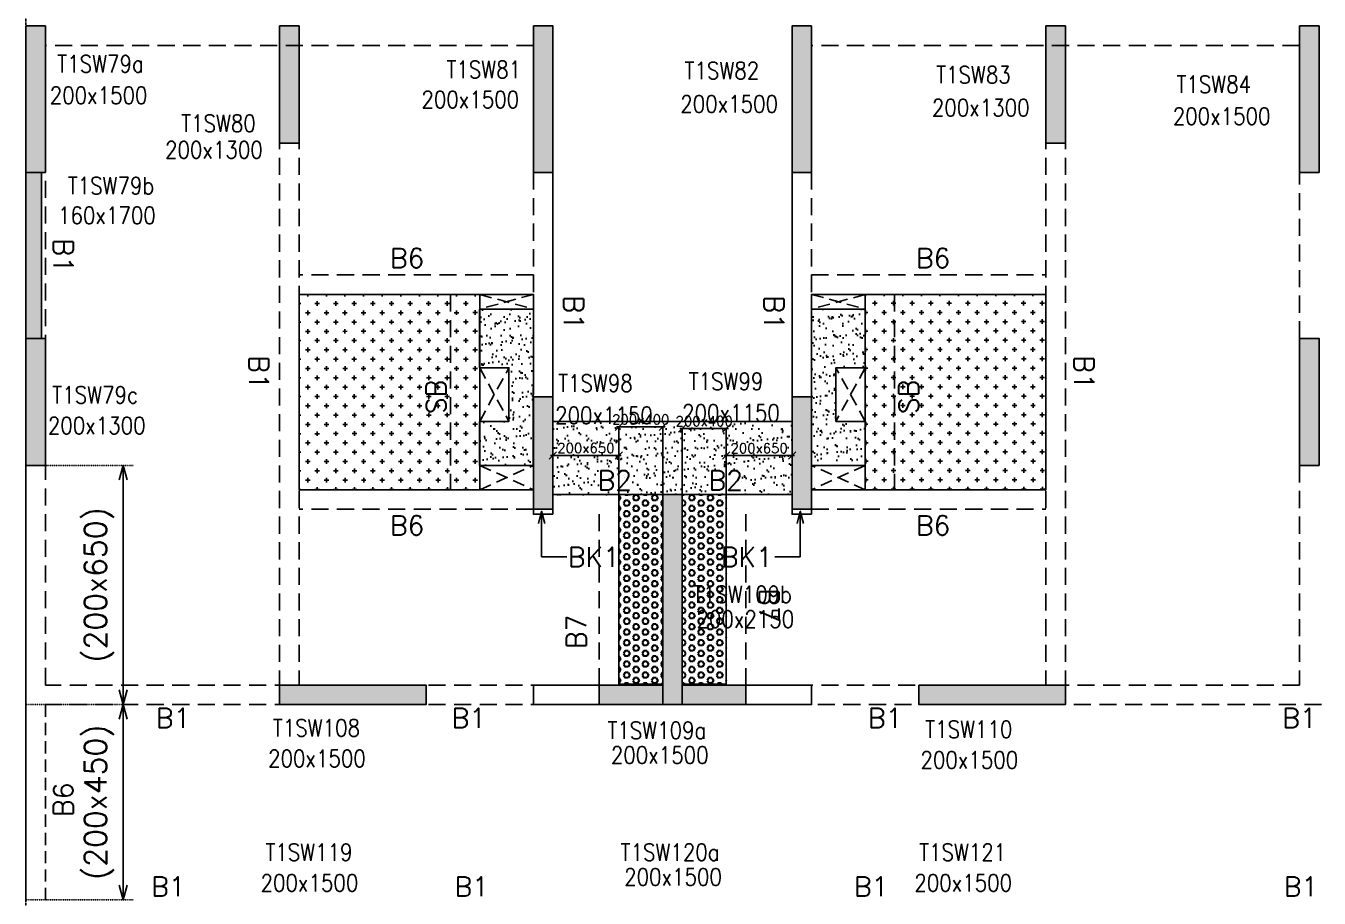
# Model space of a CAD drawing. Header units: millimetres. Extents: x 1078357 to 2594950, y -5122486 to -4636555.
# Drawn here: x 1628183 to 1641433, y -4661428 to -4652496 of the extents above; entities that cross this region are included whole.
import ezdxf

# ---------------------------------------------------------------- set-up
doc = ezdxf.new("R2010")
doc.units = ezdxf.units.MM
doc.header["$PDMODE"] = 35
for name, pattern in [('CONTINOUS', [0]), ('DOT', [0.25, 0, -0.25]), ('HIDDEN', [0.375, 0.25, -0.125]), ('New Retail block$0$CONTINOUS', [0])]:
    doc.linetypes.add(name, pattern=pattern)
doc.layers.get('0').update_dxf_attribs({"lineweight": 0})
doc.layers.get('Defpoints').update_dxf_attribs({"lineweight": 0})
for name, color, linetype, lineweight in [('A-_ANOTDIMA_D-', 6, 'Continuous', 13), ('COL. NO.', 30, 'Continuous', 25), ('COL. SIZE', 7, 'Continuous', 25), ('DIM', 9, 'Continuous', 25), ('HATCH', 8, 'Continuous', 30)]:
    doc.layers.add(name, color=color, linetype=linetype, lineweight=lineweight)
for name, color, linetype in [('B-200x325', 201, 'HIDDEN'), ('DROP SLAB', 8, 'Continuous'), ('EXPANSION JOINT', 10, 'HIDDEN'), ('NON STR. RCC WALL', 6, 'Continuous'), ('S-BEAM', 3, 'HIDDEN'), ('S-BEAM NO.', 6, 'Continuous'), ('S-COLUMN', 1, 'Continuous'), ('S-CUTOUT', 8, 'HIDDEN'), ('S-DIM', 2, 'Continuous'), ('S-SLAB-PROJECTION', 54, 'New Retail block$0$CONTINOUS'), ('SLAB FOLD', 8, 'Continuous')]:
    doc.layers.add(name, color=color, linetype=linetype)
doc.styles.add('Roman', font='romans')
doc.styles.add('ROMANS', font='romans.shx', dxfattribs={"width": 0.85})
doc.dimstyles.new('HARESH', dxfattribs={"dimtxt": 150, "dimasz": 75, "dimexe": 0, "dimexo": 0, "dimgap": 25, "dimtad": 1, "dimdec": 0, "dimdsep": 46, "dimtxsty": 'Roman', "dimblk": 'OBLIQUE', "dimcen": 225, "dimdle": 25, "dimclrd": 2, "dimclre": 2, "dimclrt": 7, "dimadec": 8, "dimazin": 1, "dimtfac": 1, "dimtdec": 0, "dimtmove": 0, "dimatfit": 0, "dimfxl": 1, "dimlwd": -1, "dimlwe": -1, "dimarcsym": 0})
pattern_1 = [(180.03079016, (-1680958.44, 9385210.29), (-95.1987999, -95.3011726), [47.625, -142.875]), (270.03079016, (-1680982.26, 9385234.09), (95.3011726, -95.1987999), [47.625, -142.875])]
pattern_2 = [(180, (1586158.456, -4470491.11), (-7e-15, -54.992613), [31.75, -63.5]), (300, (1586158.456, -4470491.11), (47.625, 27.496307), [31.75, -63.5]), (240, (1586126.706, -4470491.11), (47.625, -27.496307), [31.75, -63.5])]

# ---------------------------------------------------------------- blocks, each defined once
blk = doc.blocks.new('_Oblique')
at = {"color": 0, "linetype": 'ByBlock', "lineweight": -2}
blk.add_line((-0.5, -0.5), (0.5, 0.5), dxfattribs=at)
blk = doc.blocks.new('*D1429')
at = {"layer": 'Defpoints', "color": 0, "ltscale": 700, "transparency": 16777216}
for p in [(1634258, -4656601), (1634258, -4657296, 0), (1634708, -4657296, 0)]:
    blk.add_point(p, dxfattribs=at)
at = {"layer": 'DIM', "color": 2, "ltscale": 700, "transparency": 16777216}
for p, q in [((1634733, -4656601), (1634233, -4656601)), ((1634258, -4657296), (1634258, -4656601)), ((1634708, -4657296), (1634708, -4656601))]:
    blk.add_line(p, q, dxfattribs=at)
at = {"layer": 'DIM', "color": 2, "ltscale": 700, "transparency": 16777216, "xscale": 75, "yscale": 75, "zscale": 75, "rotation": 180}
blk.add_blockref('_Oblique', (1634258, -4656601), dxfattribs=at)
at = {"layer": 'DIM', "color": 2, "ltscale": 700, "transparency": 16777216, "xscale": 75, "yscale": 75, "zscale": 75}
blk.add_blockref('_Oblique', (1634708, -4656601), dxfattribs=at)
at = {"layer": 'DIM', "color": 7, "ltscale": 700, "transparency": 16777216, "insert": (1634483, -4656526), "char_height": 150, "attachment_point": 5, "style": 'Roman'}
blk.add_mtext('{\\H0.666667x;200x400}', dxfattribs=at)
blk = doc.blocks.new('*D1430')
at = {"layer": 'Defpoints', "color": 0, "ltscale": 700, "transparency": 16777216}
for p in [(1633583, -4656894), (1633583, -4657296, 0), (1634258, -4657296, 0)]:
    blk.add_point(p, dxfattribs=at)
at = {"layer": 'DIM', "color": 2, "ltscale": 700, "transparency": 16777216}
for p, q in [((1634283, -4656894), (1633558, -4656894)), ((1633583, -4657296), (1633583, -4656894)), ((1634258, -4657296), (1634258, -4656894))]:
    blk.add_line(p, q, dxfattribs=at)
at = {"layer": 'DIM', "color": 2, "ltscale": 700, "transparency": 16777216, "xscale": 75, "yscale": 75, "zscale": 75, "rotation": 180}
blk.add_blockref('_Oblique', (1633583, -4656894), dxfattribs=at)
at = {"layer": 'DIM', "color": 2, "ltscale": 700, "transparency": 16777216, "xscale": 75, "yscale": 75, "zscale": 75}
blk.add_blockref('_Oblique', (1634258, -4656894), dxfattribs=at)
at = {"layer": 'DIM', "color": 7, "ltscale": 700, "transparency": 16777216, "insert": (1633921, -4656819), "char_height": 150, "attachment_point": 5, "style": 'Roman'}
blk.add_mtext('{\\H0.666667x;200x650}', dxfattribs=at)
blk = doc.blocks.new('*D1431')
at = {"layer": 'Defpoints', "color": 0, "ltscale": 700, "transparency": 16777216}
for p in [(1635358, -4656619), (1634908, -4657296, 0), (1635358, -4657296, 0)]:
    blk.add_point(p, dxfattribs=at)
at = {"layer": 'DIM', "color": 2, "ltscale": 700, "transparency": 16777216}
for p, q in [((1634883, -4656619), (1635383, -4656619)), ((1634908, -4657296), (1634908, -4656619)), ((1635358, -4657296), (1635358, -4656619))]:
    blk.add_line(p, q, dxfattribs=at)
at = {"layer": 'DIM', "color": 2, "ltscale": 700, "transparency": 16777216, "xscale": 75, "yscale": 75, "zscale": 75, "rotation": 180}
blk.add_blockref('_Oblique', (1634908, -4656619), dxfattribs=at)
at = {"layer": 'DIM', "color": 2, "ltscale": 700, "transparency": 16777216, "xscale": 75, "yscale": 75, "zscale": 75}
blk.add_blockref('_Oblique', (1635358, -4656619), dxfattribs=at)
at = {"layer": 'DIM', "color": 7, "ltscale": 700, "transparency": 16777216, "insert": (1635133, -4656544), "char_height": 150, "attachment_point": 5, "style": 'Roman'}
blk.add_mtext('{\\H0.666667x;200x400}', dxfattribs=at)
blk = doc.blocks.new('*D1432')
at = {"layer": 'Defpoints', "color": 0, "ltscale": 700, "transparency": 16777216}
for p in [(1636033, -4656896), (1635358, -4657296, 0), (1636033, -4657296, 0)]:
    blk.add_point(p, dxfattribs=at)
at = {"layer": 'DIM', "color": 2, "ltscale": 700, "transparency": 16777216}
for p, q in [((1635333, -4656896), (1636058, -4656896)), ((1635358, -4657296), (1635358, -4656896)), ((1636033, -4657296), (1636033, -4656896))]:
    blk.add_line(p, q, dxfattribs=at)
at = {"layer": 'DIM', "color": 2, "ltscale": 700, "transparency": 16777216, "xscale": 75, "yscale": 75, "zscale": 75, "rotation": 180}
blk.add_blockref('_Oblique', (1635358, -4656896), dxfattribs=at)
at = {"layer": 'DIM', "color": 2, "ltscale": 700, "transparency": 16777216, "xscale": 75, "yscale": 75, "zscale": 75}
blk.add_blockref('_Oblique', (1636033, -4656896), dxfattribs=at)
at = {"layer": 'DIM', "color": 7, "ltscale": 700, "transparency": 16777216, "insert": (1635696, -4656821), "char_height": 150, "attachment_point": 5, "style": 'Roman'}
blk.add_mtext('{\\H0.666667x;200x650}', dxfattribs=at)
blk = doc.blocks.new('_Open30')
at = {"color": 0, "linetype": 'ByBlock', "lineweight": -2}
for p, q in [((-1, 0.268), (0, 0)), ((0, 0), (-1, -0.268)), ((0, 0), (-1, 0))]:
    blk.add_line(p, q, dxfattribs=at)
blk = doc.blocks.new('*D1596')
at = {"layer": 'Defpoints', "color": 0, "linetype": 'CONTINOUS', "ltscale": 0.5, "transparency": 16777216}
for p in [(1628184, -4656996, 0), (1628184, -4659446, 0), (1629181, -4659446)]:
    blk.add_point(p, dxfattribs=at)
at = {"layer": 'S-DIM', "color": 2, "linetype": 'DOT', "ltscale": 0.5, "transparency": 16777216}
for p, q in [((1628184, -4656996), (1629281, -4656996)), ((1628184, -4659446), (1629281, -4659446))]:
    blk.add_line(p, q, dxfattribs=at)
at = {"layer": 'S-DIM', "color": 2, "linetype": 'CONTINOUS', "ltscale": 0.5, "transparency": 16777216}
blk.add_line((1629181, -4657146), (1629181, -4659296), dxfattribs=at)
at = {"layer": 'S-DIM', "color": 2, "linetype": 'CONTINOUS', "ltscale": 0.5, "transparency": 16777216, "xscale": 150, "yscale": 150, "zscale": 150}
for p, rotation in [((1629181, -4656996), 90), ((1629181, -4659446), 270)]:
    blk.add_blockref('_Open30', p, dxfattribs=dict(at, rotation=rotation))
at = {"layer": 'S-DIM', "color": 7, "linetype": 'CONTINOUS', "ltscale": 0.5, "transparency": 16777216, "insert": (1628934, -4658221), "char_height": 225, "attachment_point": 5, "rotation": 90, "style": 'Roman'}
blk.add_mtext('(200x650)', dxfattribs=at)
blk = doc.blocks.new('*D1598')
at = {"layer": 'Defpoints', "color": 0, "linetype": 'CONTINOUS', "ltscale": 0.5, "transparency": 16777216}
for p in [(1628184, -4659446, 0), (1628184, -4661446, 0), (1629181, -4661446)]:
    blk.add_point(p, dxfattribs=at)
at = {"layer": 'S-DIM', "color": 2, "linetype": 'DOT', "ltscale": 0.5, "transparency": 16777216}
for p, q in [((1628184, -4659446), (1629281, -4659446)), ((1628184, -4661446), (1629281, -4661446))]:
    blk.add_line(p, q, dxfattribs=at)
at = {"layer": 'S-DIM', "color": 2, "linetype": 'CONTINOUS', "ltscale": 0.5, "transparency": 16777216}
blk.add_line((1629181, -4659596), (1629181, -4661296), dxfattribs=at)
at = {"layer": 'S-DIM', "color": 2, "linetype": 'CONTINOUS', "ltscale": 0.5, "transparency": 16777216, "xscale": 150, "yscale": 150, "zscale": 150}
for p, rotation in [((1629181, -4659446), 90), ((1629181, -4661446), 270)]:
    blk.add_blockref('_Open30', p, dxfattribs=dict(at, rotation=rotation))
at = {"layer": 'S-DIM', "color": 7, "linetype": 'CONTINOUS', "ltscale": 0.5, "transparency": 16777216, "insert": (1628934, -4660446), "char_height": 225, "attachment_point": 5, "rotation": 90, "style": 'Roman'}
blk.add_mtext('(200x450)', dxfattribs=at)
blk = doc.blocks.new('G$CD63B60BD')
at = {"layer": 'COL. NO.', "linetype": 'Continuous', "style": 'ROMANS', "width": 0.85}
for s, p in [('T1SW79a', (45047, 15424, 0)), ('T1SW81', (49034, 15366, -320)), ('T1SW82', (51474, 15355, -320)), ('T1SW83', (54051, 15312, -320)), ('T1SW84', (56513, 15214, -320)), ('T1SW80', (46316, 14815, -320)), ('T1SW79b', (45154, 14176, 0)), ('T1SW98', (50178, 12154, -320)), ('T1SW99', (51516, 12173, -320)), ('T1SW79c', (44996, 12034, 0)), ('T1SW109b', (51560, 9991, -320)), ('T1SW108', (47256, 8624, -320)), ('T1SW109a', (50683, 8599, -320)), ('T1SW110', (53940, 8609, -320)), ('T1SW119', (47179, 7351, -320)), ('T1SW120a', (50819, 7351, -320)), ('T1SW121', (53877, 7351, -320))]:
    blk.add_text(s, height=175, dxfattribs=at).set_placement(p)
at = {"layer": 'COL. SIZE', "linetype": 'Continuous', "style": 'ROMANS', "width": 0.85}
for s, p in [('200x1500', (44970, 15101, 0)), ('200x1500', (48778, 15058, -320)), ('200x1500', (51430, 15013, -320)), ('200x1300', (54008, 14975, -320)), ('200x1500', (56476, 14887, -320)), ('200x1300', (46151, 14543, -320)), ('160x1700', (45055, 13872, 0)), ('200x1150', (50148, 11824, -320)), ('200x1150', (51449, 11849, -320)), ('200x1300', (44951, 11720, 0)), ('200x2150', (51596, 9737, -320)), ('200x1500', (47207, 8311, -320)), ('200x1500', (50719, 8346, -320)), ('200x1500', (53891, 8296, -320)), ('200x1500', (47130, 7037, -320)), ('200x1500', (50855, 7098, -320)), ('200x1500', (53828, 7037, -320))]:
    blk.add_text(s, height=175, dxfattribs=at).set_placement(p)

msp = doc.modelspace()

# ---------------------------------------------------------------- hatches: boundary and pattern name
at = {"layer": 'DROP SLAB'}
h = msp.add_hatch(dxfattribs=at)
h.set_pattern_fill('CROSS', color=8, scale=15, angle=0.03079)
h.set_pattern_definition(pattern_1)
h.paths.add_polyline_path([(1632833.3, -4655246.5), (1630983.3, -4655246.5), (1630983.3, -4657246.3), (1632833.3, -4657246.3)])
h = msp.add_hatch(dxfattribs=at)
h.set_pattern_fill('CROSS', color=8, scale=15, angle=179.96921)
h.set_pattern_definition(pattern_1)
h.paths.add_polyline_path([(1636783.3, -4655246.4), (1638633.3, -4655246.4), (1638633.3, -4657246.2), (1636783.3, -4657246.2)])
at = {"layer": 'HATCH'}
h = msp.add_hatch(dxfattribs=at)
h.set_pattern_fill('AR-SAND', color=8, scale=3, angle=0.02985)
h.set_pattern_definition([(37.47015413, (-3398650.46, 18703112.58), (-4.72361136, 146.8264517), [0, -115.824, 0, -129.54, 0, -123.825]), (7.4701541, (-3398650.46, 18703112.58), (134.9689868, 214.9772528), [0, -62.484, 0, -104.394, 0, -40.005]), (327.4701541, (-3398744.19, 18703112.63), (237.2979035, 0.3075449), [0, -38.1, 0, -137.16, 0, -179.07]), (317.4701541, (-3398744.19, 18703112.63), (229.1017424, 66.759465), [0, -19.05, 0, -89.916, 0, -102.87])])
h.paths.add_polyline_path([(1633382.6, -4655396), (1632832.6, -4655396), (1632832.6, -4655996.1), (1633132.5, -4655996.1), (1633132.5, -4656546), (1632832.6, -4656546), (1632832.6, -4656996), (1633382.5, -4656996)])
h = msp.add_hatch(dxfattribs=at)
h.set_pattern_fill('AR-SAND', color=8, scale=3, angle=179.97015)
h.set_pattern_definition([(37.47015413, (-3398649.69, 18703112.5), (-4.72361136, 146.8264517), [0, -115.824, 0, -129.54, 0, -123.825]), (7.4701541, (-3398649.69, 18703112.5), (134.9689868, 214.9772528), [0, -62.484, 0, -104.394, 0, -40.005]), (327.4701541, (-3398743.42, 18703112.55), (237.2979035, 0.3075449), [0, -38.1, 0, -137.16, 0, -179.07]), (317.4701541, (-3398743.42, 18703112.55), (229.1017424, 66.759465), [0, -19.05, 0, -89.916, 0, -102.87])])
h.paths.add_polyline_path([(1636233.3, -4655396.1), (1636783.3, -4655396.1), (1636783.3, -4655996.2), (1636483.3, -4655996.2), (1636483.3, -4656546.1), (1636783.3, -4656546.1), (1636783.3, -4656996.1), (1636233.3, -4656996.1)])
h = msp.add_hatch(dxfattribs=at)
h.set_pattern_fill('AR-SAND', color=8, scale=3, angle=179.97015)
h.set_pattern_definition([(37.4701541, (-2388224.65, 14019043.26), (-4.72361136, 146.8264517), [0, -115.824, 0, -129.54, 0, -123.825]), (7.4701541, (-2388224.65, 14019043.26), (134.9689868, 214.9772528), [0, -62.484, 0, -104.394, 0, -40.005]), (327.4701541, (-2388318.38, 14019043.31), (237.2979035, 0.3075449), [0, -38.1, 0, -137.16, 0, -179.07]), (317.4701541, (-2388318.38, 14019043.31), (229.1017424, 66.759465), [0, -19.05, 0, -89.916, 0, -102.87])])
h.paths.add_polyline_path([(1636033.3, -4656546.1), (1633583.3, -4656546.1), (1633583.6, -4657296.1), (1636033.6, -4657296.1)])
h = msp.add_hatch(dxfattribs=at)
h.set_pattern_fill('AR-SAND', color=8, scale=3, angle=179.97015)
h.set_pattern_definition([(37.4701541, (-2388224.74, 14019043.26), (-4.72361136, 146.8264517), [0, -115.824, 0, -129.54, 0, -123.825]), (7.4701541, (-2388224.74, 14019043.26), (134.9689868, 214.9772528), [0, -62.484, 0, -104.394, 0, -40.005]), (327.4701541, (-2388318.47, 14019043.31), (237.2979035, 0.3075449), [0, -38.1, 0, -137.16, 0, -179.07]), (317.4701541, (-2388318.47, 14019043.31), (229.1017424, 66.759465), [0, -19.05, 0, -89.916, 0, -102.87])])
h.paths.add_polyline_path([(1636033.5, -4656696.1), (1633583.5, -4656696.1), (1633583.5, -4657296.1), (1636033.5, -4657296.1)])
at = {"layer": 'HATCH', "ltscale": 1000}
h = msp.add_hatch(dxfattribs=at)
h.set_pattern_fill('HEX', color=8, scale=10, angle=180)
h.set_pattern_definition(pattern_2)
h.paths.add_polyline_path([(1634708.5, -4659235.5), (1634258.4, -4659235.5), (1634258.4, -4657296.2), (1634708.5, -4657296.2)])
h = msp.add_hatch(dxfattribs=at)
h.set_pattern_fill('HEX', color=8, scale=10, angle=180)
h.set_pattern_definition(pattern_2)
h.paths.add_polyline_path([(1634908.8, -4659235.5), (1635358.8, -4659235.5), (1635358.8, -4657296.2), (1634908.8, -4657296.2)])
at = {"layer": 'S-COLUMN', "lineweight": 25}
h = msp.add_hatch(color=1, dxfattribs=at)
h.dxf.hatch_style = 1
h.paths.add_polyline_path([(1628183.3, -4652496.2), (1628383.3, -4652496.2), (1628383.3, -4653996.1), (1628183.3, -4653996.1)])
h = msp.add_hatch(color=1, dxfattribs=at)
h.dxf.hatch_style = 1
h.paths.add_polyline_path([(1630783.3, -4653696.2), (1630983.3, -4653696.2), (1630983.3, -4652496.2), (1630783.3, -4652496.2)])
h = msp.add_hatch(color=1, dxfattribs=at)
h.dxf.hatch_style = 1
h.paths.add_polyline_path([(1633383.3, -4652496.2), (1633583.3, -4652496.2), (1633583.3, -4653996.1), (1633383.3, -4653996.1)])
at = {"layer": 'S-COLUMN', "lineweight": 25, "extrusion": (1.00316e-06, 1.91639e-11, 1)}
h = msp.add_hatch(color=1, dxfattribs=at)
h.dxf.hatch_style = 1
h.paths.add_polyline_path([(1636233.3, -4652496.2), (1636033.3, -4652496.2), (1636033.3, -4653996.1), (1636233.3, -4653996.1)])
at = {"layer": 'S-COLUMN', "lineweight": 25}
h = msp.add_hatch(color=1, dxfattribs=at)
h.dxf.hatch_style = 1
h.paths.add_polyline_path([(1638633.3, -4653696.2), (1638833.3, -4653696.2), (1638833.3, -4652496.2), (1638633.3, -4652496.2)])
at = {"layer": 'S-COLUMN', "lineweight": 25, "extrusion": (-1.00316e-06, 2.11765e-11, 1)}
h = msp.add_hatch(color=1, dxfattribs=at)
h.dxf.hatch_style = 1
h.paths.add_polyline_path([(1641233.3, -4652496.2), (1641433.3, -4652496.2), (1641433.3, -4653996.1), (1641233.3, -4653996.1)])
at = {"layer": 'S-COLUMN', "lineweight": 25, "extrusion": (1.00316e-06, 1.91639e-11, 1)}
h = msp.add_hatch(color=1, dxfattribs=at)
h.dxf.hatch_style = 1
h.paths.add_polyline_path([(1641433.3, -4652496.2), (1641233.3, -4652496.2), (1641233.3, -4653996.1), (1641433.3, -4653996.1)])
at = {"layer": 'S-COLUMN', "lineweight": 25, "extrusion": (-1.00316e-06, -2.11765e-11, 1)}
h = msp.add_hatch(color=1, dxfattribs=at)
h.dxf.hatch_style = 1
h.paths.add_polyline_path([(1628183.3, -4655696), (1628343.3, -4655696), (1628343.3, -4653996), (1628183.3, -4653996)])
at = {"layer": 'S-COLUMN', "lineweight": 25}
h = msp.add_hatch(color=1, dxfattribs=at)
h.dxf.hatch_style = 1
h.paths.add_polyline_path([(1628383.3, -4656996.1), (1628183.3, -4656996.1), (1628183.3, -4655696.1), (1628383.3, -4655696.1)])
at = {"layer": 'S-COLUMN', "lineweight": 25, "extrusion": (-1.00316e-06, 2.11765e-11, 1)}
h = msp.add_hatch(color=1, dxfattribs=at)
h.dxf.hatch_style = 1
h.paths.add_polyline_path([(1641233.3, -4656996.1), (1641433.3, -4656996.1), (1641433.3, -4655696.1), (1641233.3, -4655696.1)])
at = {"layer": 'S-COLUMN', "lineweight": 25, "extrusion": (1.00316e-06, 1.91639e-11, 1)}
h = msp.add_hatch(color=1, dxfattribs=at)
h.dxf.hatch_style = 1
h.paths.add_polyline_path([(1641433.3, -4656996.1), (1641233.3, -4656996.1), (1641233.3, -4655696.1), (1641433.3, -4655696.1)])
at = {"layer": 'S-COLUMN', "lineweight": 25}
h = msp.add_hatch(color=1, dxfattribs=at)
h.dxf.hatch_style = 1
h.paths.add_polyline_path([(1633383.3, -4657446.2), (1633583.3, -4657446.2), (1633583.3, -4656296.2), (1633383.3, -4656296.2)])
at = {"layer": 'S-COLUMN', "lineweight": 25, "extrusion": (1.00316e-06, 1.91639e-11, 1)}
h = msp.add_hatch(color=1, dxfattribs=at)
h.dxf.hatch_style = 1
h.paths.add_polyline_path([(1636233.3, -4657446.2), (1636033.3, -4657446.2), (1636033.3, -4656296.1), (1636233.3, -4656296.1)])
at = {"layer": 'S-COLUMN', "lineweight": 25}
h = msp.add_hatch(color=1, dxfattribs=at)
h.dxf.hatch_style = 1
h.paths.add_polyline_path([(1634708.3, -4659246.2), (1634058.3, -4659246.2), (1634058.3, -4659446.2), (1634908.3, -4659446.2), (1634908.3, -4657296.2), (1634708.3, -4657296.2)])
at = {"layer": 'S-COLUMN', "lineweight": 25, "extrusion": (1.00316e-06, 1.91639e-11, 1)}
h = msp.add_hatch(color=1, dxfattribs=at)
h.dxf.hatch_style = 1
h.paths.add_polyline_path([(1634908.3, -4659246.2), (1635558.3, -4659246.2), (1635558.3, -4659446.2), (1634708.3, -4659446.2), (1634708.3, -4657296.2), (1634908.3, -4657296.2)])
at = {"layer": 'S-COLUMN', "lineweight": 25}
h = msp.add_hatch(color=1, dxfattribs=at)
h.dxf.hatch_style = 1
h.paths.add_polyline_path([(1630783.3, -4659246.1), (1632283.3, -4659246.1), (1632283.3, -4659446.1), (1630783.3, -4659446.1)])
h = msp.add_hatch(color=1, dxfattribs=at)
h.dxf.hatch_style = 1
h.paths.add_polyline_path([(1637333.3, -4659246.1), (1638833.3, -4659246.1), (1638833.3, -4659446.1), (1637333.3, -4659446.1)])

# ---------------------------------------------------------------- linework, layer by layer
at = {"layer": 'DROP SLAB', "color": 3, "linetype": 'CONTINOUS', "ltscale": 500, "elevation": 0}
for points in [[(1632833.3, -4655246.5), (1630983.3, -4655246.5), (1630983.3, -4657246.3), (1632833.3, -4657246.3)], [(1632832.8, -4655246.3), (1633382.8, -4655246.3), (1633382.8, -4655396.1), (1632832.8, -4655396.1)], [(1636783.3, -4655246.3), (1636233.3, -4655246.3), (1636233.3, -4655396.1), (1636783.3, -4655396.1)], [(1636783.3, -4655246.4), (1638633.3, -4655246.4), (1638633.3, -4657246.2), (1636783.3, -4657246.2)], [(1632833.2, -4655996), (1633133.2, -4655996), (1633133.2, -4656546), (1632833.2, -4656546)], [(1636783.3, -4655996.1), (1636483.3, -4655996.1), (1636483.3, -4656546.1), (1636783.3, -4656546.1)], [(1632833.3, -4656996.1), (1633383.1, -4656996.1), (1633383.1, -4657246.1), (1632833.3, -4657246.1)], [(1636783.3, -4656996.1), (1636233.5, -4656996.1), (1636233.5, -4657246.1), (1636783.3, -4657246.1)]]:
    msp.add_lwpolyline(points, close=True, dxfattribs=at)
at = {"layer": 'EXPANSION JOINT'}
msp.add_line((1628183.5, -4649756.1, 0), (1628183.5, -4670088.7, 0), dxfattribs=at)
msp.add_line((1628183.5, -4649756.1, 0), (1628183.5, -4670088.7, 0), dxfattribs=at)
at = {"layer": 'NON STR. RCC WALL', "elevation": 0}
for points in [[(1633383.3, -4659246.1), (1634058.3, -4659246.1), (1634058.3, -4659446), (1633383.3, -4659446)], [(1635558.3, -4659246), (1636233.3, -4659246), (1636233.3, -4659446), (1635558.3, -4659446)]]:
    msp.add_lwpolyline(points, close=True, dxfattribs=at)
at = {"layer": 'S-BEAM', "linetype": 'HIDDEN', "ltscale": 700}
for p, q in [((1633383.5, -4652696.1, 0), (1628383.5, -4652696.1, 0)), ((1641233.5, -4652696.1, 0), (1636233.5, -4652696.1, 0)), ((1630783.5, -4652796.2, 0), (1630783.5, -4659246, 0)), ((1630983.5, -4652796.2, 0), (1630983.5, -4659246, 0)), ((1638633.5, -4652796.2, 0), (1638633.5, -4659246, 0)), ((1638833.5, -4652796.2, 0), (1638833.5, -4659246, 0)), ((1628383.5, -4659246, 0), (1628383.5, -4653996.1, 0)), ((1633383.5, -4653996.1, 0), (1633383.5, -4656496.1, 0)), ((1636233.5, -4653996.1, 0), (1636233.5, -4656496.1, 0)), ((1641233.5, -4655696.1, 0), (1641233.5, -4653996.1, 0)), ((1632532.8, -4655246.5, 0), (1632532.8, -4657246.3, 0)), ((1636783.2, -4655246.3, 0), (1636783.2, -4657246.1, 0)), ((1637083.2, -4655246.3, 0), (1637083.2, -4657246.1, 0)), ((1641233.5, -4656996.2, 0), (1641233.5, -4659246.1, 0)), ((1634058.3, -4659246, 0), (1628383.5, -4659246, 0)), ((1641233.5, -4659246, 0), (1635558.3, -4659246, 0)), ((1634058.3, -4659446, 0), (1628383.5, -4659446, 0)), ((1647758.3, -4659446, 0), (1635558.3, -4659446, 0))]:
    msp.add_line(p, q, dxfattribs=at)
at = {"layer": 'S-BEAM', "linetype": 'CONTINOUS', "ltscale": 700}
for p, q in [((1628183.5, -4659446.1, 0), (1628183.5, -4653996.1, 0)), ((1633583.5, -4653996.1, 0), (1633583.5, -4656496.1, 0)), ((1636033.5, -4653996.1, 0), (1636033.5, -4656496.1, 0)), ((1628183.5, -4656496.1, 0), (1628183.5, -4656496.1, 0))]:
    msp.add_line(p, q, dxfattribs=at)
at = {"layer": 'S-BEAM', "ltscale": 700}
for p, q in [((1633383.3, -4655046.5, 0), (1630983.3, -4655046.5, 0)), ((1636233.2, -4655046.4, 0), (1638633.2, -4655046.5, 0)), ((1628183.5, -4656296.1, 0), (1628183.5, -4656296.1, 0)), ((1633383.1, -4657446.3, 0), (1630983.3, -4657446.3, 0)), ((1634058.1, -4657496.2, 0), (1634058.1, -4659246.2, 0)), ((1635558.4, -4657496.2, 0), (1635558.4, -4659246.2, 0)), ((1636233.4, -4657446.2, 0), (1638633.2, -4657446.2, 0))]:
    msp.add_line(p, q, dxfattribs=at)
at = {"layer": 'S-BEAM', "linetype": 'Continuous', "ltscale": 700}
for p, q in [((1633383.3, -4655246.5, 0), (1630983.3, -4655246.5, 0)), ((1636233.2, -4655246.4, 0), (1638633.2, -4655246.5, 0)), ((1633383.1, -4657246.3, 0), (1630983.3, -4657246.3, 0)), ((1636233.4, -4657246.2, 0), (1638633.2, -4657246.2, 0)), ((1634258.1, -4657496.2, 0), (1634258.1, -4659235.6, 0)), ((1635358.4, -4657496.2, 0), (1635358.4, -4659235.6, 0))]:
    msp.add_line(p, q, dxfattribs=at)
at = {"layer": 'S-BEAM', "linetype": 'ByBlock', "ltscale": 700}
msp.add_line((1632832.8, -4655246.5, 0), (1632832.8, -4657246.3, 0), dxfattribs=at)
at = {"layer": 'S-BEAM', "linetype": 'Continuous', "ltscale": 500}
msp.add_line((1628183.5, -4661446.1, 0), (1628183.5, -4659446.1, 0), dxfattribs=at)
at = {"layer": 'S-BEAM', "linetype": 'HIDDEN', "ltscale": 500}
msp.add_line((1628383.5, -4661446.2, 0), (1628383.5, -4659446, 0), dxfattribs=at)
at = {"layer": 'S-BEAM', "linetype": 'Continuous', "ltscale": 700, "elevation": 0}
for points in [[(1633583.6, -4657496.4), (1633383.5, -4657496.4), (1633383.5, -4657446.2), (1633583.6, -4657446.2)], [(1636233.5, -4657496.4), (1636033.5, -4657496.4), (1636033.5, -4657446.2), (1636233.5, -4657446.2)]]:
    msp.add_lwpolyline(points, close=True, dxfattribs=at)
at = {"layer": 'S-COLUMN', "color": 1, "lineweight": 25, "elevation": 0}
for points in [[(1628183.3, -4652496.2), (1628383.3, -4652496.2), (1628383.3, -4653996.1), (1628183.3, -4653996.1)], [(1630783.3, -4652496.2), (1630983.3, -4652496.2), (1630983.3, -4653696.2), (1630783.3, -4653696.2)], [(1633383.3, -4652496.2), (1633583.3, -4652496.2), (1633583.3, -4653996.1), (1633383.3, -4653996.1)], [(1638633.3, -4652496.2), (1638833.3, -4652496.2), (1638833.3, -4653696.2), (1638633.3, -4653696.2)], [(1628383.3, -4656996.1), (1628183.3, -4656996.1), (1628183.3, -4655696.1), (1628383.3, -4655696.1)], [(1633383.3, -4657446.2), (1633583.3, -4657446.2), (1633583.3, -4656296.2), (1633383.3, -4656296.2)], [(1630783.3, -4659246.1), (1632283.3, -4659246.1), (1632283.3, -4659446.1), (1630783.3, -4659446.1)], [(1637333.3, -4659246.1), (1638833.3, -4659246.1), (1638833.3, -4659446.1), (1637333.3, -4659446.1)]]:
    msp.add_lwpolyline(points, close=True, dxfattribs=at)
at = {"layer": 'S-COLUMN', "color": 1, "lineweight": 25, "extrusion": (1.00316e-06, 1.91639e-11, 1), "elevation": 1.6}
for points in [[(1636233.3, -4652496.2), (1636033.3, -4652496.2), (1636033.3, -4653996.1), (1636233.3, -4653996.1)], [(1641433.3, -4652496.2), (1641233.3, -4652496.2), (1641233.3, -4653996.1), (1641433.3, -4653996.1)], [(1641433.3, -4656996.1), (1641233.3, -4656996.1), (1641233.3, -4655696.1), (1641433.3, -4655696.1)], [(1636233.3, -4657446.2), (1636033.3, -4657446.2), (1636033.3, -4656296.1), (1636233.3, -4656296.1)]]:
    msp.add_lwpolyline(points, close=True, dxfattribs=at)
at = {"layer": 'S-COLUMN', "color": 1, "lineweight": 25, "extrusion": (-1.00316e-06, 2.11765e-11, 1)}
for points, elevation in [([(1641233.3, -4652496.2), (1641433.3, -4652496.2), (1641433.3, -4653996.1), (1641233.3, -4653996.1)], -1.7), ([(1641233.3, -4656996.1), (1641433.3, -4656996.1), (1641433.3, -4655696.1), (1641233.3, -4655696.1)], -1.6)]:
    msp.add_lwpolyline(points, close=True, dxfattribs=dict(at, elevation=elevation))
at = {"layer": 'S-COLUMN', "color": 1, "lineweight": 25, "extrusion": (-1.00316e-06, -2.11765e-11, 1), "elevation": -1.6}
msp.add_lwpolyline([(1628183.3, -4655696), (1628343.3, -4655696), (1628343.3, -4653996), (1628183.3, -4653996)], close=True, dxfattribs=at)
at = {"layer": 'S-COLUMN', "color": 1, "lineweight": 25, "elevation": 0}
msp.add_lwpolyline([(1634708.3, -4659246.2), (1634058.3, -4659246.2), (1634058.3, -4659446.2), (1634908.3, -4659446.2), (1634908.3, -4657296.2), (1634708.3, -4657296.2), (1634708.3, -4659246.2)], dxfattribs=at)
at = {"layer": 'S-COLUMN', "color": 1, "lineweight": 25, "extrusion": (1.00316e-06, 1.91639e-11, 1), "elevation": 1.6}
msp.add_lwpolyline([(1634908.3, -4659246.2), (1635558.3, -4659246.2), (1635558.3, -4659446.2), (1634708.3, -4659446.2), (1634708.3, -4657296.2), (1634908.3, -4657296.2), (1634908.3, -4659246.2)], dxfattribs=at)
at = {"layer": 'S-CUTOUT', "ltscale": 500}
for p, q in [((1633382.8, -4655246.1, 0), (1632832.8, -4655396.1, 0)), ((1632833.7, -4655246.3, 0), (1633382.8, -4655396.1, 0)), ((1636233.3, -4655246.1), (1636783.3, -4655396.1, 0)), ((1636782.5, -4655246.3, 0), (1636233.3, -4655396.1, 0)), ((1632833.1, -4655996, 0), (1633133.2, -4656546, 0)), ((1632833.1, -4656546, 0), (1633133.2, -4655996, 0)), ((1636783.3, -4655996.1), (1636483.3, -4656546.1)), ((1636783.3, -4656546.1), (1636483.3, -4655996.1)), ((1632833.3, -4656996.1), (1633383.1, -4657246.1, 0)), ((1632833.3, -4657246.1, 0), (1633383.3, -4656996.1)), ((1636783.3, -4657246.1, 0), (1636233.3, -4656996.1)), ((1636783.3, -4656996.1), (1636233.5, -4657246.1, 0))]:
    msp.add_line(p, q, dxfattribs=at)
at = {"layer": 'S-SLAB-PROJECTION', "elevation": 0}
msp.add_lwpolyline([(1636033.3, -4656546.1), (1633583.3, -4656546.1), (1633583.6, -4657296.1), (1636033.6, -4657296.1)], close=True, dxfattribs=at)
at = {"layer": 'SLAB FOLD', "color": 8, "ltscale": 1000, "elevation": 0}
for points in [[(1633382.6, -4655396), (1632832.6, -4655396), (1632832.6, -4655996.1), (1633132.5, -4655996.1), (1633132.5, -4656546), (1632832.6, -4656546), (1632832.6, -4656996), (1633382.5, -4656996), (1633382.6, -4655396)], [(1636233.3, -4655396.1), (1636783.3, -4655396.1), (1636783.3, -4655996.2), (1636483.3, -4655996.2), (1636483.3, -4656546.1), (1636783.3, -4656546.1), (1636783.3, -4656996.1), (1636233.3, -4656996.1), (1636233.3, -4655396.1)]]:
    msp.add_lwpolyline(points, dxfattribs=at)
for points in [[(1634258.3, -4659235.5), (1634708.3, -4659235.5), (1634708.3, -4657296.2), (1634258.3, -4657296.2)], [(1635358.6, -4659235.5), (1634908.5, -4659235.5), (1634908.5, -4657296.2), (1635358.6, -4657296.2)]]:
    msp.add_lwpolyline(points, close=True, dxfattribs=at)

# ---------------------------------------------------------------- block references
at = {"layer": 'A-_ANOTDIMA_D-', "color": 2, "ltscale": 700}
msp.add_blockref('G$CD63B60BD', (1583458.3, -4668396.1, 0), dxfattribs=at)

# ---------------------------------------------------------------- texts
at = {"layer": 'B-200x325', "linetype": 'Continuous', "ltscale": 700, "style": 'ROMANS'}
for rotation, p in [(0.00055, (1631913.8, -4654974.4, -2.7)), (359.99866, (1637302.8, -4654974.3, -2.7)), (0.00055, (1631913.7, -4657711.5, -2.7)), (359.99866, (1637302.8, -4657711.5, -2.7))]:
    msp.add_text('B6', height=200, rotation=rotation, dxfattribs=at).set_placement(p)
at = {"layer": 'S-BEAM NO.', "linetype": 'HIDDEN', "ltscale": 500, "style": 'ROMANS'}
for s, rotation, p in [('B1', 269.99906, (1628466.7, -4654674.4, -2.7)), ('B1', 269.99906, (1633696.1, -4655258.3, -2.7)), ('B1', 269.99906, (1635747.5, -4655258.3, -2.7)), ('B1', 269.99906, (1630469.7, -4655871.1, -2.7)), ('B1', 269.99906, (1638924, -4655871.1, -2.7)), ('B1', 359.99906, (1629515.6, -4659683.3, -2.7)), ('B1', 359.99906, (1632545.6, -4659683.2, -2.7)), ('B1', 359.99906, (1636811.1, -4659683.3, -2.7)), ('B1', 359.99906, (1641056.1, -4659683.3, -2.7)), ('B6', 90, (1628667.4, -4660595.3, -2.7)), ('B1', 0.00094, (1629467, -4661408.9, -2.7)), ('B1', 0.00094, (1632574.3, -4661408.9, -2.7)), ('B1', 0.00094, (1636667.4, -4661408.9, -2.7)), ('B1', 0.00094, (1641070.9, -4661408.9, -2.7))]:
    msp.add_text(s, height=200, rotation=rotation, dxfattribs=at).set_placement(p)
at = {"layer": 'S-BEAM NO.', "linetype": 'Continuous', "ltscale": 700, "style": 'ROMANS'}
for s, rotation, p in [('SB', 90.00094, (1632486, -4656470.8, -2.7)), ('SB', 90.00094, (1637327.9, -4656470.4, -2.7)), ('BK1', 359.99906, (1633736.6, -4658035.2, -2.7)), ('BK1', 0.00094, (1635304.6, -4658035.3, -2.7)), ('B7', 269.99866, (1635698.3, -4658255.7, -2.7)), ('B7', 90.00094, (1633923.3, -4658875.8, -2.7))]:
    msp.add_text(s, height=200, rotation=rotation, dxfattribs=at).set_placement(p)
at = {"layer": 'S-BEAM NO.', "linetype": 'Continuous', "ltscale": 500, "style": 'ROMANS'}
for p in [(1634041.4, -4657249, -2.7), (1635178.1, -4657249, -2.7)]:
    msp.add_text('B2', height=200, dxfattribs=at).set_placement(p)

# ---------------------------------------------------------------- dimensions: what is measured, and where the dimension line sits
at = {"layer": 'DIM', "ltscale": 700}
for base, p1, p2, picture, middle in [((1634258, -4656600.6, 0), (1634708.1, -4657295.6, 0), (1634258, -4657295.6, 0), '*D1429', (1634483, -4656600.6, 0)), ((1635358.2, -4656618.8, 0), (1634908.1, -4657295.6, 0), (1635358.2, -4657295.6, 0), '*D1431', (1635133.2, -4656618.8, 0))]:
    dim = msp.add_linear_dim(base=base, p1=p1, p2=p2, text='{\\H0.666667x;200x400}', dimstyle='HARESH', override={"dimtxsty": 'Roman'}, dxfattribs=at)
    dim.commit()
    dim.dimension.update_dxf_attribs({"geometry": picture, "text_midpoint": middle, "dimtype": 160})
for base, p1, p2, picture, middle in [((1633583.3, -4656893.5, 0), (1634258, -4657295.6, 0), (1633583.3, -4657295.6, 0), '*D1430', (1633920.6, -4656818.5, 0)), ((1636033.1, -4656895.5, 0), (1635358.2, -4657295.6, 0), (1636033.1, -4657295.6, 0), '*D1432', (1635695.7, -4656820.5, 0))]:
    dim = msp.add_linear_dim(base=base, p1=p1, p2=p2, text='{\\H0.666667x;200x650}', dimstyle='HARESH', override={"dimtxsty": 'Roman', "dimtmove": 1}, dxfattribs=at)
    dim.commit()
    dim.dimension.update_dxf_attribs({"geometry": picture, "text_midpoint": middle})
at = {"layer": 'S-DIM', "linetype": 'CONTINOUS', "ltscale": 0.5}
for base, p1, p2, text, picture, middle in [((1629180.6, -4659446, 0), (1628183.5, -4656996.1, 0), (1628183.5, -4659446, 0), '(200x650)', '*D1596', (1628934.2, -4658221.1, 0)), ((1629180.6, -4661446.2, 0), (1628183.5, -4659446.1, 0), (1628183.5, -4661446.2, 0), '(200x450)', '*D1598', (1628934.2, -4660446.1, 0))]:
    dim = msp.add_linear_dim(base=base, p1=p1, p2=p2, angle=90, text=text, dimstyle='HARESH', override={"dimtxt": 225, "dimasz": 150, "dimexe": 100, "dimgap": 75, "dimtxsty": 'Roman', "dimblk1": 'Open30', "dimblk2": 'Open30', "dimsah": 1, "dimdle": 1, "dimfxl": 500, "dimarcsym": 1}, dxfattribs=at)
    dim.commit()
    dim.dimension.update_dxf_attribs({"geometry": picture, "text_midpoint": middle})

# ---------------------------------------------------------------- leaders
at = {"layer": 'S-BEAM NO.', "linetype": 'Continuous', "ltscale": 700}
for points in [[(1633467.1, -4657466, 0), (1633467.1, -4657933, 0), (1633725.9, -4657933, 0)], [(1636117, -4657466, 0), (1636117, -4657933, 0), (1635858.2, -4657933, 0)]]:
    msp.add_leader(points, dimstyle='HARESH', override={"dimasz": 125, "dimgap": 25, "dimtad": 0, "dimldrblk": 'Open30'}, dxfattribs=at)

doc.saveas('drawing.dxf')
